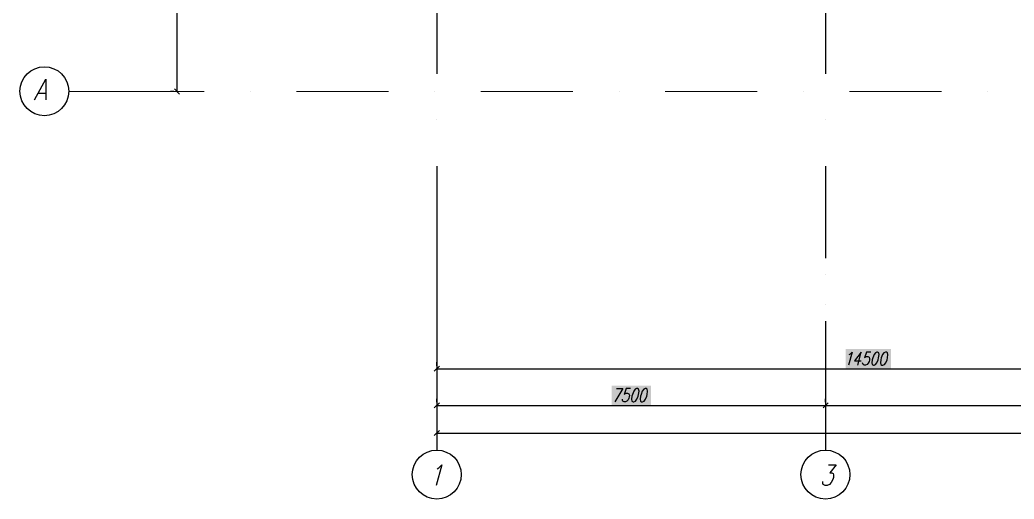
# Model space of a CAD drawing. Header units: millimetres. Extents: x 2185 to 4647, y 1259 to 2456.
# Drawn here: x 2949.9 to 3045.8, y 1479.4 to 1525.6 of the extents above; entities that cross this region are included whole.
import ezdxf

# ---------------------------------------------------------------- set-up
doc = ezdxf.new("R2010")
doc.units = ezdxf.units.MM
doc.layers.add('PDF _ТХ', color=7, linetype='Continuous')

msp = doc.modelspace()

# ---------------------------------------------------------------- linework, layer by layer
at = {"layer": 'PDF _ТХ', "lineweight": 25}
for points in [[(2965.055, 1518.75), (2965.055, 1570.441)], [(2990.118, 1532.911), (2990.118, 1520.444)], [(3027.605, 1532.911), (3027.605, 1520.444)], [(2951.318, 1517.925), (2952.397, 1519.915), (2952.397, 1517.925)], [(2964.822, 1519.004), (2965.309, 1518.496)], [(2951.699, 1518.581), (2952.376, 1518.581)], [(2964.759, 1518.75), (2964.441, 1518.75)], [(2990.118, 1515.999), (2990.118, 1515.999)], [(3027.605, 1515.999), (3027.605, 1515.999)], [(2990.118, 1511.553), (2990.118, 1502.663)], [(3027.605, 1511.553), (3027.605, 1502.663)], [(2990.118, 1502.663), (2990.118, 1485.2)], [(2990.118, 1501.054), (2990.118, 1501.054)], [(3027.605, 1501.054), (3027.605, 1501.054)], [(2990.118, 1498.218), (2990.118, 1498.218)], [(3027.605, 1498.218), (3027.605, 1498.218)], [(2990.118, 1496.609), (2990.118, 1484.142)], [(3027.605, 1496.609), (3027.605, 1484.142)], [(2990.118, 1493.773), (2990.118, 1484.882)], [(3027.605, 1493.773), (3027.605, 1484.882)], [(3029.891, 1493.371), (3029.997, 1493.434), (3030.166, 1493.603), (3029.828, 1492.355)], [(3030.717, 1492.355), (3031.055, 1493.603), (3030.399, 1492.778), (3031.034, 1492.778)], [(3031.965, 1493.603), (3031.542, 1493.603), (3031.352, 1493.074), (3031.415, 1493.138), (3031.563, 1493.18), (3031.69, 1493.18), (3031.796, 1493.138), (3031.838, 1493.011), (3031.838, 1492.841), (3031.817, 1492.714), (3031.711, 1492.545), (3031.606, 1492.418), (3031.457, 1492.355), (3031.33, 1492.355), (3031.225, 1492.418), (3031.203, 1492.482), (3031.182, 1492.587)], [(2990.372, 1492.249), (2989.864, 1491.762)], [(2990.118, 1492.291), (2990.118, 1492.63)], [(2990.118, 1492.016), (3062.616, 1492.016), (3082.619, 1492.016), (3155.117, 1492.016)], [(3007.454, 1490.09), (3008.046, 1490.09), (3007.284, 1488.82)], [(3008.787, 1490.09), (3008.385, 1490.09), (3008.194, 1489.539), (3008.258, 1489.603), (3008.385, 1489.666), (3008.512, 1489.666), (3008.618, 1489.603), (3008.681, 1489.476), (3008.66, 1489.306), (3008.639, 1489.179), (3008.554, 1489.01), (3008.427, 1488.883), (3008.3, 1488.82), (3008.173, 1488.82), (3008.046, 1488.883), (3008.025, 1488.947), (3008.025, 1489.074)], [(2990.372, 1488.735), (2989.864, 1488.227)], [(2990.118, 1488.798), (2990.118, 1489.095)], [(2990.118, 1488.481), (3027.605, 1488.481), (3072.607, 1488.481), (3117.609, 1488.481), (3155.117, 1488.481)], [(2990.372, 1486.068), (2989.864, 1485.581)], [(2990.118, 1485.814), (3155.117, 1485.814)], [(2990.16, 1482.364), (2990.308, 1482.469), (2990.583, 1482.745), (2990.054, 1480.755)], [(3027.901, 1482.745), (3028.621, 1482.745), (3028.028, 1481.983), (3028.219, 1481.983), (3028.325, 1481.898), (3028.367, 1481.792), (3028.367, 1481.517), (3028.304, 1481.326), (3028.155, 1481.03), (3027.986, 1480.839), (3027.753, 1480.755), (3027.563, 1480.755), (3027.372, 1480.839), (3027.33, 1480.945), (3027.33, 1481.136)]]:
    msp.add_lwpolyline(points, dxfattribs=at)
at = {"layer": 'PDF _ТХ', "lineweight": 20}
for points in [[(2967.68, 1518.75), (2954.62, 1518.75)], [(2972.125, 1518.75), (2972.125, 1518.75)], [(2985.461, 1518.75), (2976.57, 1518.75)], [(2989.906, 1518.75), (2989.906, 1518.75)], [(3003.241, 1518.75), (2994.351, 1518.75)], [(3007.686, 1518.75), (3007.686, 1518.75)], [(3021.022, 1518.75), (3012.132, 1518.75)], [(3025.467, 1518.75), (3025.467, 1518.75)], [(3038.803, 1518.75), (3029.912, 1518.75)], [(3043.248, 1518.75), (3043.248, 1518.75)]]:
    msp.add_lwpolyline(points, dxfattribs=at)
at = {"layer": 'PDF _ТХ', "lineweight": 25}
for points in [[(3032.537, 1493.603), (3032.41, 1493.54), (3032.283, 1493.371), (3032.156, 1493.074), (3032.114, 1492.884), (3032.071, 1492.587), (3032.114, 1492.418), (3032.219, 1492.355), (3032.304, 1492.355), (3032.431, 1492.418), (3032.558, 1492.587), (3032.685, 1492.884), (3032.727, 1493.074), (3032.77, 1493.371), (3032.749, 1493.54), (3032.622, 1493.603)], [(3033.384, 1493.603), (3033.236, 1493.54), (3033.109, 1493.371), (3032.982, 1493.074), (3032.939, 1492.884), (3032.897, 1492.587), (3032.939, 1492.418), (3033.045, 1492.355), (3033.13, 1492.355), (3033.278, 1492.418), (3033.405, 1492.587), (3033.532, 1492.884), (3033.574, 1493.074), (3033.617, 1493.371), (3033.574, 1493.54), (3033.468, 1493.603)], [(3009.38, 1490.09), (3009.232, 1490.026), (3009.105, 1489.836), (3008.978, 1489.539), (3008.935, 1489.37), (3008.893, 1489.074), (3008.935, 1488.883), (3009.041, 1488.82), (3009.126, 1488.82), (3009.274, 1488.883), (3009.401, 1489.074), (3009.528, 1489.37), (3009.57, 1489.539), (3009.613, 1489.836), (3009.57, 1490.026), (3009.465, 1490.09)], [(3010.205, 1490.09), (3010.078, 1490.026), (3009.93, 1489.836), (3009.824, 1489.539), (3009.761, 1489.37), (3009.74, 1489.074), (3009.761, 1488.883), (3009.867, 1488.82), (3009.951, 1488.82), (3010.1, 1488.883), (3010.227, 1489.074), (3010.354, 1489.37), (3010.396, 1489.539), (3010.438, 1489.836), (3010.396, 1490.026), (3010.29, 1490.09)], [(3027.859, 1488.735), (3027.372, 1488.227)], [(3027.605, 1489.095), (3027.605, 1488.798)]]:
    msp.add_lwpolyline(points, close=True, dxfattribs=at)
for centre in [(2952.26, 1518.761), (2990.107, 1481.803), (3027.594, 1481.803)]:
    msp.add_circle(centre, 2.36, dxfattribs=at)
at = {"layer": 'PDF _ТХ', "color": 7, "true_color": 0xffffff, "transparency": 33554559}
for points in [[(3029.531, 1493.921), (3029.531, 1492.037), (3033.913, 1493.921)], [(3029.531, 1492.037), (3033.913, 1493.921), (3033.913, 1492.037)], [(3006.988, 1490.386), (3006.988, 1488.523), (3010.756, 1490.386)], [(3006.988, 1488.523), (3010.756, 1490.386), (3010.756, 1488.523)]]:
    msp.add_solid(points, dxfattribs=at)

doc.saveas('drawing.dxf')
